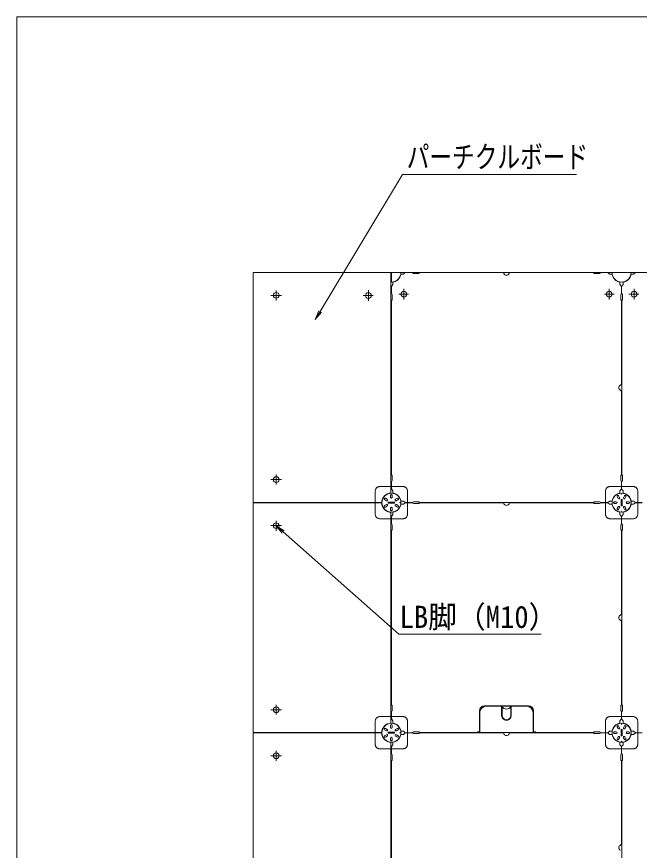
# Model space of a CAD drawing. Units: millimetres, scale not verified. Extents: x -600 to 600, y -416 to 415.
# Drawn here: x -600 to -397.2, y 143.7 to 415.4 of the extents above; entities that cross this region are included whole.
import ezdxf
from ezdxf.enums import TextEntityAlignment as Align

# ---------------------------------------------------------------- set-up
doc = ezdxf.new("R2010")
doc.units = ezdxf.units.MM
doc.header["$LTSCALE"] = 5
doc.linetypes.add('DASHED3', pattern=[4, 3, -1])
for name, color, linetype, lineweight in [('0-0_zumenwaku', 6, 'Continuous', 9), ('0-6_0', 3, 'Continuous', 9), ('0-A_center', 5, 'Continuous', 9), ('1-3_6文字', 2, 'Continuous', 9)]:
    doc.layers.add(name, color=color, linetype=linetype, lineweight=lineweight)
doc.styles.add('ＭＳ ゴシック', font='')
doc.styles.get('ＭＳ ゴシック').set_extended_font_data('MS Gothic')

# ---------------------------------------------------------------- blocks, each defined once
blk = doc.blocks.new('MLeader21')
at = {"layer": '1-3_6文字', "color": 1}
blk.add_line((-473.221, 363.96), (-417.687, 363.96), dxfattribs=at)
at = {"layer": '1-3_6文字'}
blk.add_line((-502.732, 316.729), (-501.185, 319.299), dxfattribs=at)
at = {"layer": '1-3_6文字', "color": 1}
blk.add_lwpolyline([(-501.185, 319.299), (-474.301, 363.96), (-473.221, 363.96)], dxfattribs=at)
at = {"layer": '1-3_6文字'}
blk.add_lwpolyline([(-500.757, 319.041), (-502.732, 316.729), (-501.613, 319.557)], dxfattribs=at)
at = {"layer": '1-3_6文字', "style": 'ＭＳ ゴシック', "width": 0.75}
blk.add_text('パーチクルボード', height=7.221, dxfattribs=at).set_placement((-472.951, 363.935), align=Align.BOTTOM_LEFT)
blk = doc.blocks.new('MLeader30')
at = {"layer": '1-3_6文字'}
blk.add_line((-515.451, 249.448), (-513.202, 247.463), dxfattribs=at)
at = {"layer": '1-3_6文字', "color": 1}
blk.add_line((-474.409, 214.168), (-429.179, 214.168), dxfattribs=at)
at = {"layer": '1-3_6文字'}
blk.add_lwpolyline([(-513.533, 247.088), (-515.451, 249.448), (-512.871, 247.837)], dxfattribs=at)
at = {"layer": '1-3_6文字', "color": 1}
blk.add_lwpolyline([(-513.202, 247.463), (-475.489, 214.168), (-474.409, 214.168)], dxfattribs=at)
at = {"layer": '1-3_6文字', "style": 'ＭＳ ゴシック', "width": 0.95}
blk.add_text('LB脚（M10）', height=7.221, dxfattribs=at).set_placement((-475.282, 213.98), align=Align.BOTTOM_LEFT)

msp = doc.modelspace()

# ---------------------------------------------------------------- linework, layer by layer
at = {"layer": '0-0_zumenwaku'}
msp.add_lwpolyline([(-600.026, -415.611), (599.974, -415.611), (599.974, 415.389), (-600.026, 415.389)], close=True, dxfattribs=at)
at = {"layer": '0-6_0'}
for p, q in [((-102.951, 331.983), (-522.951, 331.983)), ((-522.951, 331.983), (-522.951, 84.483)), ((-478.101, 331.983), (-478.101, 260.129)), ((-477.951, 331.983), (-477.951, 328.863)), ((-474.051, 331.458), (-473.451, 331.968)), ((-473.451, 331.968), (-471.201, 331.968)), ((-468.951, 331.953), (-441.774, 331.953)), ((-468.951, 331.953), (-468.951, 331.713)), ((-411.951, 331.953), (-439.129, 331.953)), ((-411.951, 331.953), (-411.951, 331.713)), ((-410.151, 331.713), (-411.951, 331.713)), ((-406.851, 331.458), (-407.451, 331.968)), ((-474.876, 331.458), (-474.051, 331.458)), ((-406.027, 331.458), (-406.851, 331.458)), ((-403.476, 328.907), (-403.476, 328.083)), ((-402.426, 328.907), (-402.426, 328.083)), ((-477.936, 327.483), (-477.936, 325.233)), ((-403.476, 328.083), (-402.966, 327.483)), ((-402.966, 327.483), (-402.966, 325.233)), ((-402.426, 328.083), (-402.936, 327.483)), ((-402.936, 327.483), (-402.936, 325.233)), ((-402.966, 325.233), (-403.221, 324.783)), ((-403.221, 324.783), (-403.221, 322.983)), ((-402.936, 325.233), (-402.681, 324.783)), ((-402.681, 324.783), (-402.681, 322.983)), ((-477.921, 322.983), (-477.921, 265.983)), ((-477.921, 322.983), (-477.681, 322.983)), ((-402.981, 322.983), (-403.221, 322.983)), ((-402.981, 322.983), (-402.981, 295.805)), ((-402.921, 322.983), (-402.921, 265.983)), ((-402.921, 322.983), (-402.681, 322.983)), ((-402.981, 265.983), (-402.981, 293.16)), ((-477.921, 265.983), (-477.681, 265.983)), ((-477.681, 264.183), (-477.681, 265.983)), ((-402.981, 265.983), (-403.221, 265.983)), ((-402.966, 261.483), (-402.966, 263.733)), ((-402.936, 263.733), (-402.681, 264.183)), ((-402.936, 261.483), (-402.936, 263.733)), ((-402.921, 265.983), (-402.681, 265.983)), ((-402.681, 264.183), (-402.681, 265.983)), ((-403.476, 260.883), (-402.966, 261.483)), ((-403.476, 260.028), (-403.476, 260.883)), ((-402.426, 260.883), (-402.936, 261.483)), ((-402.426, 260.028), (-402.426, 260.883)), ((-479.318, 258.066), (-479.902, 258.404)), ((-478.206, 258.708), (-478.206, 259.383)), ((-477.696, 258.708), (-477.696, 259.383)), ((-476.585, 258.066), (-476, 258.404)), ((-404.035, 258.349), (-404.372, 258.934)), ((-403.593, 258.604), (-403.93, 259.189)), ((-402.31, 258.604), (-401.972, 259.189)), ((-401.868, 258.349), (-401.53, 258.934)), ((-481.1, 257.058), (-522.951, 257.058)), ((-481.1, 256.908), (-522.951, 256.908)), ((-479.573, 257.625), (-480.157, 257.962)), ((-479.573, 256.341), (-480.157, 256.004)), ((-479.318, 255.9), (-479.902, 255.562)), ((-477.051, 257.133), (-478.851, 257.133)), ((-477.051, 256.833), (-478.851, 256.833)), ((-476.585, 255.9), (-476, 255.562)), ((-476.33, 257.625), (-475.745, 257.962)), ((-476.33, 256.341), (-475.745, 256.004)), ((-474.906, 257.508), (-474.051, 257.508)), ((-474.051, 257.508), (-473.451, 256.998)), ((-473.451, 256.998), (-471.201, 256.998)), ((-471.201, 256.968), (-470.751, 256.713)), ((-470.751, 256.713), (-468.951, 256.713)), ((-468.951, 257.013), (-468.951, 257.253)), ((-468.951, 257.013), (-411.951, 257.013)), ((-468.951, 256.953), (-441.774, 256.953)), ((-468.951, 256.953), (-468.951, 256.713)), ((-411.951, 256.953), (-439.129, 256.953)), ((-411.951, 257.013), (-411.951, 257.253)), ((-410.151, 257.253), (-411.951, 257.253)), ((-411.951, 256.953), (-411.951, 256.713)), ((-410.151, 256.713), (-411.951, 256.713)), ((-409.701, 256.998), (-410.151, 257.253)), ((-409.701, 256.968), (-410.151, 256.713)), ((-407.451, 256.998), (-409.701, 256.998)), ((-407.451, 256.968), (-409.701, 256.968)), ((-406.851, 257.508), (-407.451, 256.998)), ((-406.851, 256.458), (-407.451, 256.968)), ((-405.968, 257.508), (-406.851, 257.508)), ((-405.968, 256.458), (-406.851, 256.458)), ((-404.676, 257.238), (-405.351, 257.238)), ((-404.676, 256.728), (-405.351, 256.728)), ((-404.035, 255.616), (-404.372, 255.032)), ((-403.101, 257.883), (-403.101, 256.083)), ((-402.801, 257.883), (-402.801, 256.083)), ((-401.868, 255.616), (-401.53, 255.032)), ((-401.226, 257.238), (-400.551, 257.238)), ((-401.226, 256.728), (-400.551, 256.728)), ((-399.934, 257.508), (-399.051, 257.508)), ((-399.934, 256.458), (-399.051, 256.458)), ((-399.051, 257.508), (-398.451, 256.998)), ((-399.051, 256.458), (-398.451, 256.968)), ((-398.451, 256.998), (-396.201, 256.998)), ((-398.451, 256.968), (-396.201, 256.968)), ((-478.206, 255.258), (-478.206, 254.583)), ((-478.101, 253.836), (-478.101, 185.129)), ((-477.696, 255.258), (-477.696, 254.583)), ((-477.426, 253.938), (-477.426, 253.083)), ((-403.593, 255.361), (-403.93, 254.777)), ((-403.476, 253.938), (-403.476, 253.083)), ((-402.426, 253.083), (-402.936, 252.483)), ((-402.426, 253.938), (-402.426, 253.083)), ((-402.31, 255.361), (-401.972, 254.777)), ((-402.966, 250.233), (-403.221, 249.783)), ((-402.936, 252.483), (-402.936, 250.233)), ((-477.921, 247.983), (-477.921, 190.983)), ((-477.921, 247.983), (-477.681, 247.983)), ((-477.681, 249.783), (-477.681, 247.983)), ((-403.221, 249.783), (-403.221, 247.983)), ((-402.981, 247.983), (-403.221, 247.983)), ((-402.981, 247.983), (-402.981, 220.805)), ((-402.921, 247.983), (-402.921, 190.983)), ((-402.921, 247.983), (-402.681, 247.983)), ((-402.981, 190.983), (-402.981, 218.16)), ((-477.921, 190.983), (-477.681, 190.983)), ((-477.681, 189.183), (-477.681, 190.983)), ((-446.901, 190.683), (-441.876, 190.683)), ((-442.026, 187.593), (-442.026, 190.533)), ((-441.876, 187.593), (-441.876, 190.533)), ((-439.026, 190.683), (-434.001, 190.683)), ((-439.026, 187.593), (-439.026, 190.533)), ((-438.876, 187.593), (-438.876, 190.533)), ((-403.221, 189.183), (-403.221, 190.983)), ((-402.981, 190.983), (-403.221, 190.983)), ((-402.921, 190.983), (-402.681, 190.983)), ((-449.151, 182.043), (-449.151, 188.433)), ((-442.026, 189.933), (-441.876, 189.933)), ((-442.026, 189.783), (-441.876, 189.783)), ((-439.026, 189.933), (-438.876, 189.933)), ((-439.026, 189.783), (-438.876, 189.783)), ((-431.751, 182.043), (-431.751, 188.433)), ((-402.966, 188.733), (-403.221, 189.183)), ((-402.966, 186.483), (-402.966, 188.733)), ((-402.936, 186.483), (-402.936, 188.733)), ((-403.476, 185.883), (-402.966, 186.483)), ((-403.476, 185.028), (-403.476, 185.883)), ((-402.426, 185.883), (-402.936, 186.483)), ((-402.426, 185.028), (-402.426, 185.883)), ((-479.573, 182.625), (-480.157, 182.962)), ((-479.318, 183.066), (-479.902, 183.404)), ((-477.051, 182.133), (-478.851, 182.133)), ((-478.206, 183.708), (-478.206, 184.383)), ((-477.696, 183.708), (-477.696, 184.383)), ((-476.585, 183.066), (-476, 183.404)), ((-476.33, 182.625), (-475.745, 182.962)), ((-474.906, 182.508), (-474.051, 182.508)), ((-474.051, 182.508), (-473.451, 181.998)), ((-468.951, 182.013), (-468.951, 182.253)), ((-449.901, 182.013), (-449.901, 182.253)), ((-449.151, 182.253), (-449.901, 182.253)), ((-431.751, 182.253), (-431.001, 182.253)), ((-431.001, 182.013), (-431.001, 182.253)), ((-410.151, 182.253), (-411.951, 182.253)), ((-411.951, 182.013), (-411.951, 182.253)), ((-406.851, 182.508), (-407.451, 181.998)), ((-405.968, 182.508), (-406.851, 182.508)), ((-404.676, 182.238), (-405.351, 182.238)), ((-404.035, 183.349), (-404.372, 183.934)), ((-403.593, 183.604), (-403.93, 184.189)), ((-403.101, 182.883), (-403.101, 181.083)), ((-402.801, 182.883), (-402.801, 181.083)), ((-402.31, 183.604), (-401.972, 184.189)), ((-401.868, 183.349), (-401.53, 183.934)), ((-401.226, 182.238), (-400.551, 182.238)), ((-399.934, 182.508), (-399.051, 182.508)), ((-399.051, 182.508), (-398.451, 181.998)), ((-481.1, 182.058), (-522.951, 182.058)), ((-481.1, 181.908), (-522.951, 181.908)), ((-479.573, 181.341), (-480.157, 181.004)), ((-479.318, 180.9), (-479.902, 180.562)), ((-477.051, 181.833), (-478.851, 181.833)), ((-478.206, 180.258), (-478.206, 179.583)), ((-477.696, 180.258), (-477.696, 179.583)), ((-476.585, 180.9), (-476, 180.562)), ((-476.33, 181.341), (-475.745, 181.004)), ((-473.451, 181.998), (-471.201, 181.998)), ((-471.201, 181.968), (-470.751, 181.713)), ((-470.751, 181.713), (-468.951, 181.713)), ((-468.951, 182.013), (-449.901, 182.013)), ((-468.951, 181.953), (-441.774, 181.953)), ((-468.951, 181.953), (-468.951, 181.713)), ((-449.151, 182.043), (-431.751, 182.043)), ((-411.951, 181.953), (-439.129, 181.953)), ((-431.001, 182.013), (-411.951, 182.013)), ((-411.951, 181.953), (-411.951, 181.713)), ((-410.151, 181.713), (-411.951, 181.713)), ((-409.701, 181.968), (-410.151, 181.713)), ((-405.968, 181.458), (-406.851, 181.458)), ((-404.676, 181.728), (-405.351, 181.728)), ((-404.035, 180.616), (-404.372, 180.032)), ((-403.593, 180.361), (-403.93, 179.777)), ((-402.31, 180.361), (-401.972, 179.777)), ((-401.868, 180.616), (-401.53, 180.032)), ((-401.226, 181.728), (-400.551, 181.728)), ((-399.934, 181.458), (-399.051, 181.458)), ((-399.051, 181.458), (-398.451, 181.968)), ((-398.451, 181.998), (-396.201, 181.998)), ((-398.451, 181.968), (-396.201, 181.968)), ((-478.101, 178.836), (-478.101, 110.129)), ((-477.426, 178.938), (-477.426, 178.083)), ((-403.476, 178.938), (-403.476, 178.083)), ((-403.476, 178.083), (-402.966, 177.483)), ((-402.966, 177.483), (-402.966, 175.233)), ((-402.426, 178.083), (-402.936, 177.483)), ((-402.936, 177.483), (-402.936, 175.233)), ((-402.426, 178.938), (-402.426, 178.083)), ((-477.681, 174.783), (-477.681, 172.983)), ((-402.966, 175.233), (-403.221, 174.783)), ((-403.221, 174.783), (-403.221, 172.983)), ((-402.936, 175.233), (-402.681, 174.783)), ((-402.681, 174.783), (-402.681, 172.983)), ((-477.921, 172.983), (-477.921, 115.983)), ((-477.921, 172.983), (-477.681, 172.983)), ((-402.981, 172.983), (-403.221, 172.983)), ((-402.981, 172.983), (-402.981, 145.805)), ((-402.921, 172.983), (-402.921, 115.983)), ((-402.921, 172.983), (-402.681, 172.983))]:
    msp.add_line(p, q, dxfattribs=at)
at = {"layer": '0-6_0', "color": 2, "linetype": 'DASHED3'}
for p, q in [((-481.701, 262.233), (-474.201, 262.233)), ((-399.201, 262.233), (-406.701, 262.233)), ((-483.201, 253.233), (-483.201, 260.733)), ((-472.701, 253.233), (-472.701, 260.733)), ((-408.201, 253.233), (-408.201, 260.733)), ((-397.701, 253.233), (-397.701, 260.733)), ((-481.701, 251.733), (-474.201, 251.733)), ((-399.201, 251.733), (-406.701, 251.733)), ((-483.201, 178.233), (-483.201, 185.733)), ((-481.701, 187.233), (-474.201, 187.233)), ((-472.701, 178.233), (-472.701, 185.733)), ((-408.201, 178.233), (-408.201, 185.733)), ((-399.201, 187.233), (-406.701, 187.233)), ((-397.701, 178.233), (-397.701, 185.733)), ((-481.701, 176.733), (-474.201, 176.733)), ((-399.201, 176.733), (-406.701, 176.733))]:
    msp.add_line(p, q, dxfattribs=at)
at = {"layer": '0-6_0', "color": 2}
for p, q in [((-447.576, 190.758), (-433.326, 190.758)), ((-447.576, 190.608), (-447.477, 190.608)), ((-441.849, 190.608), (-439.053, 190.608)), ((-433.326, 190.608), (-433.425, 190.608)), ((-449.226, 182.253), (-449.226, 189.108)), ((-449.076, 189.009), (-449.076, 189.108)), ((-431.826, 189.009), (-431.826, 189.108)), ((-431.676, 182.253), (-431.676, 189.108))]:
    msp.add_line(p, q, dxfattribs=at)
at = {"layer": '0-6_0'}
for points in [[(-471.201, 331.968), (-470.751, 331.713), (-468.951, 331.713)], [(-407.451, 331.968), (-409.701, 331.968), (-410.151, 331.713)], [(-399.876, 331.458), (-399.051, 331.458), (-398.451, 331.968), (-396.201, 331.968)], [(-477.426, 328.907), (-477.426, 328.083), (-477.936, 327.483)], [(-477.936, 325.233), (-477.681, 324.783), (-477.681, 322.983)], [(-477.936, 261.483), (-477.936, 263.733), (-477.681, 264.183)], [(-402.966, 263.733), (-403.221, 264.183), (-403.221, 265.983)], [(-477.426, 260.028), (-477.426, 260.883), (-477.936, 261.483)], [(-474.906, 256.458), (-474.051, 256.458), (-473.451, 256.968), (-471.201, 256.968)], [(-471.201, 256.998), (-470.751, 257.253), (-468.951, 257.253)], [(-477.426, 253.083), (-477.936, 252.483), (-477.936, 250.233), (-477.681, 249.783)], [(-403.476, 253.083), (-402.966, 252.483), (-402.966, 250.233)], [(-402.936, 250.233), (-402.681, 249.783), (-402.681, 247.983)], [(-402.936, 188.733), (-402.681, 189.183), (-402.681, 190.983)], [(-477.936, 186.483), (-477.936, 188.733), (-477.681, 189.183)], [(-477.426, 185.028), (-477.426, 185.883), (-477.936, 186.483)], [(-471.201, 181.998), (-470.751, 182.253), (-468.951, 182.253)], [(-407.451, 181.998), (-409.701, 181.998), (-410.151, 182.253)], [(-474.906, 181.458), (-474.051, 181.458), (-473.451, 181.968), (-471.201, 181.968)], [(-406.851, 181.458), (-407.451, 181.968), (-409.701, 181.968)], [(-477.426, 178.083), (-477.936, 177.483), (-477.936, 175.233), (-477.681, 174.783)]]:
    msp.add_lwpolyline(points, dxfattribs=at)
for centre, radius in [((-515.451, 324.558), 0.938), ((-485.451, 324.483), 0.938), ((-473.901, 324.933), 0.938), ((-407.001, 324.933), 0.938), ((-398.901, 324.933), 0.938), ((-515.451, 264.483), 0.938), ((-477.951, 256.983), 3.09), ((-402.951, 256.983), 3.09), ((-402.951, 259.758), 0.0433), ((-475.176, 256.983), 0.0433), ((-402.951, 254.208), 0.0433), ((-515.451, 249.483), 0.938), ((-515.451, 189.483), 0.938), ((-477.951, 181.983), 3.09), ((-402.951, 181.983), 3.09), ((-402.951, 184.758), 0.0433), ((-475.176, 181.983), 0.0433), ((-402.951, 179.208), 0.0433), ((-515.451, 174.483), 0.938)]:
    msp.add_circle(centre, radius, dxfattribs=at)
for centre, radius, start, end in [((-477.951, 331.983), 3.12, 270, 0), ((-441.774, 331.413), 0.54, 23.31796, 90), ((-440.451, 331.983), 0.9, 203.31796, 336.68204), ((-439.129, 331.413), 0.54, 90, 156.68204), ((-402.951, 331.983), 3.12, 180, 0), ((-402.951, 294.483), 0.9, 113.31796, 246.68204), ((-403.521, 295.805), 0.54, 293.31796, 0), ((-403.521, 293.16), 0.54, 0, 66.68204), ((-477.951, 256.983), 3.15, 92.7294, 178.63569), ((-480.03, 258.183), 0.255, 60, 240), ((-477.951, 259.383), 0.255, 360, 180), ((-477.951, 258.708), 0.255, 180, 360), ((-477.951, 256.983), 3.15, 9.59407, 80.40593), ((-475.873, 258.183), 0.255, 300, 120), ((-404.151, 259.061), 0.255, 30, 210), ((-403.814, 258.477), 0.255, 210, 30), ((-402.089, 258.477), 0.255, 150, 330), ((-401.751, 259.061), 0.255, 330, 150), ((-477.951, 256.983), 3.15, 181.36431, 267.2706), ((-480.03, 255.783), 0.255, 120, 300), ((-479.445, 257.845), 0.255, 240, 60), ((-479.445, 256.12), 0.255, 300, 120), ((-478.851, 256.983), 0.15, 90, 270), ((-477.951, 255.258), 0.255, 0, 180), ((-477.951, 256.983), 3.15, 279.59407, 350.40593), ((-477.051, 256.983), 0.15, 270, 90), ((-476.457, 257.845), 0.255, 120, 300), ((-476.457, 256.12), 0.255, 60, 240), ((-475.873, 255.783), 0.255, 240, 60), ((-441.774, 256.413), 0.54, 23.31796, 90), ((-440.451, 256.983), 0.9, 203.31796, 336.68204), ((-439.129, 256.413), 0.54, 90, 156.68204), ((-405.351, 256.983), 0.255, 90, 270), ((-404.676, 256.983), 0.255, 270, 90), ((-403.814, 255.489), 0.255, 330, 150), ((-402.951, 257.883), 0.15, 0, 180), ((-402.951, 256.083), 0.15, 180, 0), ((-402.089, 255.489), 0.255, 30, 210), ((-401.226, 256.983), 0.255, 90, 270), ((-400.551, 256.983), 0.255, 270, 90), ((-477.951, 254.583), 0.255, 180, 0), ((-404.151, 254.904), 0.255, 150, 330), ((-401.751, 254.904), 0.255, 210, 30), ((-402.951, 219.483), 0.9, 113.31796, 246.68204), ((-403.521, 220.805), 0.54, 293.31796, 0), ((-403.521, 218.16), 0.54, 0, 66.68204), ((-446.901, 188.433), 2.25, 90, 180), ((-441.951, 190.533), 0.075, 0, 180), ((-440.451, 191.151), 1.5, 198.19487, 341.80513), ((-438.951, 190.533), 0.075, 0, 180), ((-434.001, 188.433), 2.25, 0, 90), ((-440.451, 187.593), 1.575, 180, 0), ((-440.451, 187.593), 1.425, 180, 0), ((-477.951, 181.983), 3.15, 92.7294, 178.63569), ((-480.03, 183.183), 0.255, 60, 240), ((-479.445, 182.845), 0.255, 240, 60), ((-478.851, 181.983), 0.15, 90, 270), ((-477.951, 184.383), 0.255, 360, 180), ((-477.951, 183.708), 0.255, 180, 360), ((-477.051, 181.983), 0.15, 270, 90), ((-476.457, 182.845), 0.255, 120, 300), ((-475.873, 183.183), 0.255, 300, 120), ((-405.351, 181.983), 0.255, 90, 270), ((-404.676, 181.983), 0.255, 270, 90), ((-404.151, 184.061), 0.255, 30, 210), ((-403.814, 183.477), 0.255, 210, 30), ((-402.951, 182.883), 0.15, 0, 180), ((-402.089, 183.477), 0.255, 150, 330), ((-401.751, 184.061), 0.255, 330, 150), ((-401.226, 181.983), 0.255, 90, 270), ((-400.551, 181.983), 0.255, 270, 90), ((-477.951, 181.983), 3.15, 181.36431, 267.2706), ((-480.03, 180.783), 0.255, 120, 300), ((-479.445, 181.12), 0.255, 300, 120), ((-477.951, 180.258), 0.255, 0, 180), ((-477.951, 179.583), 0.255, 180, 0), ((-476.457, 181.12), 0.255, 60, 240), ((-475.873, 180.783), 0.255, 240, 60), ((-441.774, 181.413), 0.54, 23.31796, 90), ((-440.451, 181.983), 0.9, 203.31796, 336.68204), ((-439.129, 181.413), 0.54, 90, 156.68204), ((-404.151, 179.904), 0.255, 150, 330), ((-403.814, 180.489), 0.255, 330, 150), ((-402.951, 181.083), 0.15, 180, 0), ((-402.089, 180.489), 0.255, 30, 210), ((-401.751, 179.904), 0.255, 210, 30), ((-402.951, 144.483), 0.9, 113.31796, 246.68204), ((-403.521, 145.805), 0.54, 293.31796, 0)]:
    msp.add_arc(centre, radius, start, end, dxfattribs=at)
at = {"layer": '0-6_0', "color": 2}
for centre, radius, start, end in [((-477.951, 331.983), 3.15, 279.59407, 350.40593), ((-402.951, 331.983), 3.15, 189.59407, 260.40593), ((-402.951, 331.983), 3.15, 279.59407, 350.40593), ((-402.951, 256.983), 3.15, 99.59407, 170.40593), ((-402.951, 256.983), 3.15, 9.59407, 80.40593), ((-402.951, 256.983), 3.15, 189.59407, 260.40593), ((-402.951, 256.983), 3.15, 279.59407, 350.40593), ((-447.576, 189.108), 1.65, 90, 180), ((-447.576, 189.108), 1.5, 90, 180), ((-433.326, 189.108), 1.65, 360, 90), ((-433.326, 189.108), 1.5, 360, 90), ((-477.951, 181.983), 3.15, 9.59407, 80.40593), ((-477.951, 181.983), 3.15, 9.59407, 80.40593), ((-402.951, 181.983), 3.15, 99.59407, 170.40593), ((-402.951, 181.983), 3.15, 9.59407, 80.40593), ((-477.951, 181.983), 3.15, 279.59407, 350.40593), ((-402.951, 181.983), 3.15, 189.59407, 260.40593), ((-402.951, 181.983), 3.15, 279.59407, 350.40593)]:
    msp.add_arc(centre, radius, start, end, dxfattribs=at)
at = {"layer": '0-6_0', "color": 2, "linetype": 'DASHED3'}
for centre, radius, start, end in [((-481.701, 260.733), 1.5, 90, 180), ((-474.201, 260.733), 1.5, 0, 90), ((-406.701, 260.733), 1.5, 90, 180), ((-399.201, 260.733), 1.5, 0, 90), ((-477.951, 256.983), 3.15, 9.59407, 80.40593), ((-481.701, 253.233), 1.5, 180, 270), ((-474.201, 253.233), 1.5, 270, 0), ((-406.701, 253.233), 1.5, 180, 270), ((-399.201, 253.233), 1.5, 270, 0), ((-481.701, 185.733), 1.5, 90, 180), ((-474.201, 185.733), 1.5, 0, 90), ((-406.701, 185.733), 1.5, 90, 180), ((-399.201, 185.733), 1.5, 0, 90), ((-481.701, 178.233), 1.5, 180, 270), ((-474.201, 178.233), 1.5, 270, 0), ((-406.701, 178.233), 1.5, 180, 270), ((-399.201, 178.233), 1.5, 270, 0)]:
    msp.add_arc(centre, radius, start, end, dxfattribs=at)
at = {"layer": '0-A_center'}
for p, q in [((-515.451, 322.919), (-515.451, 326.127)), ((-485.451, 326.207), (-485.451, 322.74)), ((-473.901, 326.657), (-473.901, 323.19)), ((-407.001, 326.657), (-407.001, 323.19)), ((-398.901, 326.657), (-398.901, 323.19)), ((-517.175, 324.558), (-513.708, 324.558)), ((-487.09, 324.483), (-483.882, 324.483)), ((-475.54, 324.933), (-472.332, 324.933)), ((-405.362, 324.933), (-408.57, 324.933)), ((-400.54, 324.933), (-397.332, 324.933)), ((-517.175, 264.483), (-513.708, 264.483)), ((-515.451, 266.122), (-515.451, 262.914)), ((-515.451, 247.844), (-515.451, 251.052)), ((-517.175, 249.483), (-513.708, 249.483)), ((-515.451, 191.122), (-515.451, 187.914)), ((-517.175, 189.483), (-513.708, 189.483)), ((-517.175, 174.483), (-513.708, 174.483)), ((-515.451, 172.844), (-515.451, 176.052))]:
    msp.add_line(p, q, dxfattribs=at)

# ---------------------------------------------------------------- block references
at = {"layer": '1-3_6文字'}
for name in ['MLeader21', 'MLeader30']:
    msp.add_blockref(name, (0, 0), dxfattribs=at)

doc.saveas('drawing.dxf')
